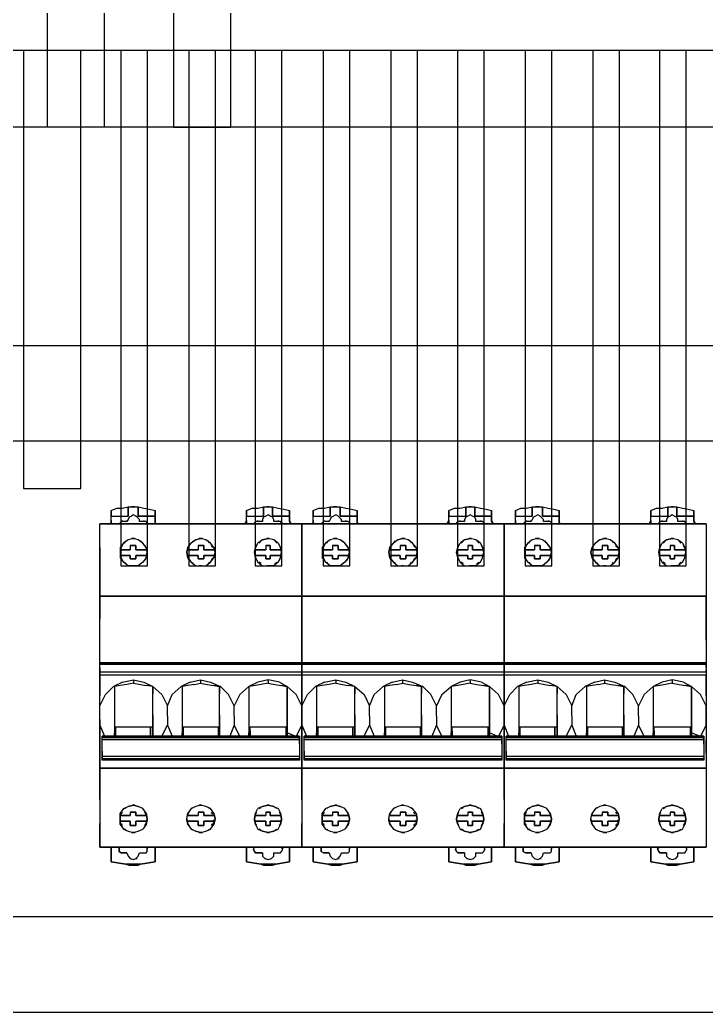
# Model space of a CAD drawing. Header units: millimetres. Extents: x 0 to 3881, y 0 to 2744.
# Drawn here: x 1902.2 to 2082.3, y 1607.7 to 1868.3 of the extents above; entities that cross this region are included whole.
import ezdxf

# ---------------------------------------------------------------- set-up
doc = ezdxf.new("R2010")
doc.units = ezdxf.units.MM

# ---------------------------------------------------------------- blocks, each defined once
blk = doc.blocks.new('mcb-2')
for p, q in [((-23383.88, 27750.32), (-23385.36, 27750.03)), ((-23385.36, 27750.03), (-23385.36, 27748.54)), ((-23385.36, 27748.54), (-23385.36, 27750.03)), ((-23382.39, 27750.62), (-23383.88, 27750.32)), ((-23380.91, 27750.91), (-23382.39, 27750.62)), ((-23380.02, 27750.91), (-23380.91, 27750.91)), ((-23380.91, 27748.54), (-23380.91, 27750.91)), ((-23380.91, 27750.91), (-23380.91, 27748.54)), ((-23379.73, 27750.91), (-23380.02, 27750.91)), ((-23380.02, 27750.91), (-23379.43, 27750.91)), ((-23379.73, 27750.91), (-23380.02, 27750.91)), ((-23380.02, 27750.91), (-23379.43, 27750.91)), ((-23379.43, 27750.91), (-23379.73, 27750.91)), ((-23379.43, 27750.91), (-23379.73, 27750.91)), ((-23378.54, 27750.91), (-23379.43, 27750.91)), ((-23377.06, 27750.62), (-23378.54, 27750.91)), ((-23378.54, 27748.54), (-23378.54, 27750.91)), ((-23378.54, 27750.91), (-23378.54, 27748.54)), ((-23375.58, 27750.62), (-23377.06, 27750.62)), ((-23374.1, 27750.03), (-23375.58, 27750.62)), ((-23374.1, 27748.54), (-23374.1, 27750.03)), ((-23374.1, 27750.03), (-23374.1, 27748.54)), ((-23348.59, 27750.32), (-23350.07, 27750.03)), ((-23350.07, 27750.03), (-23350.07, 27748.54)), ((-23350.07, 27748.54), (-23350.07, 27750.03)), ((-23347.11, 27750.62), (-23348.59, 27750.32)), ((-23345.63, 27750.91), (-23347.11, 27750.62)), ((-23344.74, 27750.91), (-23345.63, 27750.91)), ((-23345.63, 27748.54), (-23345.63, 27750.91)), ((-23345.63, 27750.91), (-23345.63, 27748.54)), ((-23344.44, 27750.91), (-23344.74, 27750.91)), ((-23344.74, 27750.91), (-23343.85, 27750.91)), ((-23344.44, 27750.91), (-23344.74, 27750.91)), ((-23344.74, 27750.91), (-23343.85, 27750.91)), ((-23343.85, 27750.91), (-23344.44, 27750.91)), ((-23343.85, 27750.91), (-23344.44, 27750.91)), ((-23342.96, 27750.91), (-23343.85, 27750.91)), ((-23341.48, 27750.62), (-23342.96, 27750.91)), ((-23342.96, 27748.54), (-23342.96, 27750.91)), ((-23342.96, 27750.91), (-23342.96, 27748.54)), ((-23340, 27750.62), (-23341.48, 27750.62)), ((-23338.52, 27750.03), (-23340, 27750.62)), ((-23338.52, 27748.54), (-23338.52, 27750.03)), ((-23338.52, 27750.03), (-23338.52, 27748.54)), ((-23385.65, 27746.47), (-23385.36, 27747.36)), ((-23385.36, 27747.36), (-23385.65, 27746.77)), ((-23385.36, 27747.06), (-23385.65, 27746.47)), ((-23385.36, 27747.06), (-23385.36, 27748.54)), ((-23385.36, 27748.54), (-23385.36, 27747.06)), ((-23385.36, 27748.54), (-23380.91, 27748.54)), ((-23380.91, 27748.54), (-23385.36, 27748.54)), ((-23383.28, 27746.77), (-23382.99, 27747.06)), ((-23382.99, 27747.06), (-23382.39, 27747.06)), ((-23382.39, 27747.36), (-23382.39, 27747.06)), ((-23382.39, 27747.06), (-23381.21, 27747.06)), ((-23381.21, 27747.65), (-23380.91, 27748.25)), ((-23381.21, 27747.06), (-23381.21, 27747.65)), ((-23381.21, 27747.06), (-23381.21, 27747.36)), ((-23380.91, 27748.25), (-23380.32, 27748.54)), ((-23380.32, 27748.54), (-23379.73, 27748.84)), ((-23379.73, 27748.84), (-23379.13, 27748.54)), ((-23379.13, 27748.54), (-23378.54, 27748.25)), ((-23374.1, 27748.54), (-23378.54, 27748.54)), ((-23374.1, 27748.54), (-23378.54, 27748.54)), ((-23378.54, 27748.25), (-23378.24, 27747.65)), ((-23378.24, 27747.65), (-23378.24, 27747.06)), ((-23378.24, 27747.06), (-23378.24, 27747.36)), ((-23378.24, 27747.06), (-23377.06, 27747.06)), ((-23377.06, 27747.06), (-23377.06, 27747.36)), ((-23377.06, 27747.06), (-23376.47, 27747.06)), ((-23376.47, 27747.06), (-23376.17, 27746.77)), ((-23374.1, 27747.06), (-23374.1, 27748.54)), ((-23374.1, 27747.06), (-23374.1, 27748.54)), ((-23373.8, 27746.77), (-23374.1, 27747.36)), ((-23374.1, 27747.36), (-23374.1, 27746.47)), ((-23374.1, 27746.47), (-23374.1, 27747.06)), ((-23350.07, 27747.06), (-23350.07, 27748.54)), ((-23350.07, 27748.54), (-23350.07, 27747.06)), ((-23350.07, 27748.54), (-23345.63, 27748.54)), ((-23345.63, 27748.54), (-23350.07, 27748.54)), ((-23350.07, 27746.47), (-23350.07, 27747.36)), ((-23350.07, 27747.36), (-23350.07, 27746.77)), ((-23350.07, 27746.47), (-23350.07, 27747.06)), ((-23348, 27746.77), (-23347.7, 27747.06)), ((-23347.7, 27747.06), (-23347.11, 27747.06)), ((-23347.11, 27747.36), (-23347.11, 27747.06)), ((-23347.11, 27747.06), (-23345.93, 27747.06)), ((-23345.93, 27747.65), (-23345.33, 27748.25)), ((-23345.93, 27747.06), (-23345.93, 27747.65)), ((-23345.93, 27747.06), (-23345.93, 27747.36)), ((-23345.33, 27748.25), (-23345.04, 27748.54)), ((-23345.04, 27748.54), (-23344.44, 27748.84)), ((-23344.44, 27748.84), (-23343.85, 27748.54)), ((-23343.85, 27748.54), (-23343.26, 27748.25)), ((-23343.26, 27748.25), (-23342.96, 27747.65)), ((-23338.52, 27748.54), (-23342.96, 27748.54)), ((-23338.52, 27748.54), (-23342.96, 27748.54)), ((-23342.96, 27747.65), (-23342.67, 27747.06)), ((-23342.67, 27747.06), (-23342.67, 27747.36)), ((-23342.67, 27747.06), (-23341.48, 27747.06)), ((-23341.48, 27747.06), (-23341.48, 27747.36)), ((-23341.48, 27747.06), (-23341.18, 27747.06)), ((-23341.18, 27747.06), (-23340.89, 27746.77)), ((-23338.52, 27747.06), (-23338.52, 27748.54)), ((-23338.52, 27747.06), (-23338.52, 27748.54)), ((-23338.52, 27746.77), (-23338.52, 27747.36)), ((-23338.52, 27747.36), (-23338.52, 27746.47)), ((-23338.52, 27746.47), (-23338.52, 27747.06)), ((-23388.62, 27746.47), (-23388.62, 27740.23)), ((-23388.62, 27746.47), (-23388.62, 27740.23)), ((-23388.62, 27746.47), (-23388.62, 27746.47)), ((-23388.62, 27746.47), (-23335.55, 27746.47)), ((-23335.55, 27746.47), (-23388.62, 27746.47)), ((-23385.65, 27746.77), (-23385.95, 27746.47)), ((-23385.65, 27746.47), (-23385.65, 27746.77)), ((-23385.65, 27746.77), (-23385.65, 27746.47)), ((-23383.58, 27746.47), (-23383.28, 27746.77)), ((-23376.17, 27746.77), (-23376.17, 27746.47)), ((-23374.1, 27746.47), (-23373.8, 27746.77)), ((-23373.8, 27746.47), (-23374.1, 27746.47)), ((-23373.5, 27746.47), (-23373.8, 27746.77)), ((-23373.8, 27746.77), (-23373.8, 27746.47)), ((-23350.37, 27746.47), (-23350.07, 27746.77)), ((-23350.07, 27746.77), (-23350.37, 27746.47)), ((-23350.37, 27746.47), (-23350.07, 27746.47)), ((-23350.07, 27746.77), (-23350.07, 27746.47)), ((-23348, 27746.47), (-23348, 27746.77)), ((-23340.89, 27746.77), (-23340.59, 27746.47)), ((-23338.22, 27746.47), (-23338.52, 27746.77)), ((-23338.52, 27746.77), (-23338.52, 27746.47)), ((-23338.52, 27746.47), (-23338.52, 27746.77)), ((-23335.55, 27740.23), (-23335.55, 27746.47)), ((-23335.55, 27740.23), (-23335.55, 27746.47)), ((-23382.39, 27741.41), (-23381.21, 27742.3)), ((-23382.1, 27741.41), (-23381.5, 27742.01)), ((-23381.21, 27742.3), (-23379.73, 27742.6)), ((-23381.21, 27742.3), (-23379.73, 27742.6)), ((-23380.02, 27742.6), (-23379.73, 27742.6)), ((-23379.73, 27742.6), (-23380.02, 27742.6)), ((-23378.24, 27742.3), (-23379.73, 27742.6)), ((-23379.73, 27742.6), (-23378.24, 27742.3)), ((-23379.73, 27742.6), (-23379.43, 27742.6)), ((-23379.43, 27742.6), (-23379.73, 27742.6)), ((-23378.24, 27742.3), (-23377.06, 27741.41)), ((-23377.36, 27741.41), (-23377.95, 27742.01)), ((-23364.61, 27741.41), (-23363.43, 27742.3)), ((-23364.32, 27741.41), (-23364.02, 27742.01)), ((-23363.43, 27742.3), (-23361.95, 27742.6)), ((-23363.43, 27742.3), (-23361.95, 27742.6)), ((-23362.54, 27742.6), (-23361.95, 27742.6)), ((-23361.95, 27742.6), (-23362.54, 27742.6)), ((-23361.95, 27742.6), (-23360.74, 27742.3)), ((-23360.74, 27742.3), (-23361.95, 27742.6)), ((-23361.95, 27742.6), (-23361.65, 27742.6)), ((-23361.65, 27742.6), (-23361.95, 27742.6)), ((-23360.74, 27742.3), (-23359.56, 27741.41)), ((-23359.56, 27741.41), (-23360.15, 27742.01)), ((-23346.81, 27741.41), (-23345.63, 27742.3)), ((-23346.81, 27741.41), (-23346.22, 27742.01)), ((-23345.63, 27742.3), (-23344.44, 27742.6)), ((-23345.63, 27742.3), (-23344.44, 27742.6)), ((-23344.74, 27742.6), (-23344.44, 27742.6)), ((-23344.44, 27742.6), (-23344.74, 27742.6)), ((-23344.44, 27742.6), (-23342.96, 27742.3)), ((-23344.44, 27742.6), (-23342.96, 27742.3)), ((-23344.44, 27742.6), (-23343.85, 27742.6)), ((-23343.85, 27742.6), (-23344.44, 27742.6)), ((-23342.96, 27742.3), (-23341.78, 27741.41)), ((-23342.07, 27741.41), (-23342.37, 27742.01)), ((-23388.62, 27740.23), (-23388.62, 27733.71)), ((-23388.62, 27740.23), (-23388.62, 27733.71)), ((-23388.62, 27740.23), (-23388.62, 27740.23)), ((-23383.28, 27739.04), (-23382.99, 27740.23)), ((-23382.99, 27740.23), (-23383.28, 27739.04)), ((-23383.28, 27739.04), (-23382.99, 27740.23)), ((-23383.28, 27739.64), (-23380.32, 27739.64)), ((-23380.32, 27739.64), (-23383.28, 27739.64)), ((-23382.39, 27741.41), (-23382.99, 27740.23)), ((-23382.99, 27740.23), (-23382.69, 27740.82)), ((-23380.32, 27739.64), (-23380.32, 27740.82)), ((-23380.32, 27740.82), (-23380.32, 27739.64)), ((-23380.32, 27739.64), (-23380.32, 27740.82)), ((-23380.32, 27740.82), (-23380.32, 27739.64)), ((-23379.13, 27740.82), (-23380.32, 27740.82)), ((-23380.32, 27740.82), (-23379.13, 27740.82)), ((-23379.13, 27740.82), (-23379.13, 27739.64)), ((-23379.13, 27740.82), (-23379.13, 27739.64)), ((-23376.47, 27739.64), (-23379.13, 27739.64)), ((-23379.13, 27739.64), (-23376.47, 27739.64)), ((-23376.47, 27740.23), (-23377.06, 27741.41)), ((-23376.47, 27740.23), (-23376.76, 27740.82)), ((-23376.47, 27740.23), (-23376.17, 27739.04)), ((-23376.17, 27739.04), (-23376.47, 27740.23)), ((-23365.5, 27740.23), (-23365.8, 27739.04)), ((-23365.8, 27739.04), (-23365.5, 27740.23)), ((-23365.5, 27740.23), (-23364.61, 27741.41)), ((-23365.5, 27739.64), (-23362.83, 27739.64)), ((-23362.83, 27739.64), (-23365.5, 27739.64)), ((-23365.21, 27740.23), (-23364.91, 27740.82)), ((-23362.83, 27739.64), (-23362.83, 27740.82)), ((-23362.83, 27740.82), (-23362.83, 27739.64)), ((-23362.83, 27739.64), (-23362.83, 27740.82)), ((-23362.83, 27740.82), (-23362.83, 27739.64)), ((-23361.34, 27740.82), (-23362.83, 27740.82)), ((-23362.83, 27740.82), (-23361.34, 27740.82)), ((-23361.34, 27740.82), (-23361.34, 27739.64)), ((-23361.34, 27740.82), (-23361.34, 27739.64)), ((-23358.67, 27739.64), (-23361.34, 27739.64)), ((-23361.34, 27739.64), (-23358.67, 27739.64)), ((-23358.67, 27740.23), (-23359.56, 27741.41)), ((-23358.67, 27740.23), (-23358.97, 27740.82)), ((-23358.67, 27740.23), (-23358.37, 27739.04)), ((-23358.37, 27739.04), (-23358.67, 27740.23)), ((-23347.7, 27740.23), (-23348, 27739.04)), ((-23348, 27739.04), (-23347.7, 27740.23)), ((-23347.7, 27740.23), (-23346.81, 27741.41)), ((-23347.7, 27740.23), (-23347.41, 27740.82)), ((-23347.7, 27739.64), (-23345.04, 27739.64)), ((-23345.04, 27739.64), (-23347.7, 27739.64)), ((-23345.04, 27739.64), (-23345.04, 27740.82)), ((-23345.04, 27740.82), (-23345.04, 27739.64)), ((-23345.04, 27739.64), (-23345.04, 27740.82)), ((-23345.04, 27740.82), (-23345.04, 27739.64)), ((-23343.56, 27740.82), (-23345.04, 27740.82)), ((-23345.04, 27740.82), (-23343.56, 27740.82)), ((-23343.56, 27740.82), (-23343.56, 27739.64)), ((-23343.56, 27740.82), (-23343.56, 27739.64)), ((-23340.89, 27739.64), (-23343.56, 27739.64)), ((-23343.56, 27739.64), (-23340.89, 27739.64)), ((-23341.78, 27741.41), (-23340.89, 27740.23)), ((-23341.18, 27740.23), (-23341.48, 27740.82)), ((-23340.89, 27740.23), (-23340.89, 27739.04)), ((-23340.89, 27740.23), (-23340.89, 27739.04)), ((-23335.55, 27733.71), (-23335.55, 27740.23)), ((-23335.55, 27740.23), (-23335.55, 27733.71)), ((-23382.99, 27737.56), (-23383.28, 27739.04)), ((-23382.99, 27737.56), (-23383.28, 27739.04)), ((-23383.28, 27738.15), (-23380.32, 27738.15)), ((-23380.32, 27738.15), (-23383.28, 27738.15)), ((-23382.39, 27736.38), (-23382.99, 27737.56)), ((-23382.69, 27736.97), (-23382.99, 27737.56)), ((-23380.32, 27737.27), (-23380.32, 27738.15)), ((-23380.32, 27738.15), (-23380.32, 27737.27)), ((-23380.32, 27737.27), (-23380.32, 27738.15)), ((-23380.32, 27738.15), (-23380.32, 27737.27)), ((-23379.13, 27737.27), (-23380.32, 27737.27)), ((-23380.32, 27737.27), (-23379.13, 27737.27)), ((-23376.47, 27738.15), (-23379.13, 27738.15)), ((-23379.13, 27738.15), (-23379.13, 27737.27)), ((-23379.13, 27737.27), (-23379.13, 27738.15)), ((-23379.13, 27738.15), (-23376.47, 27738.15)), ((-23376.47, 27737.56), (-23377.06, 27736.38)), ((-23376.76, 27736.97), (-23376.47, 27737.56)), ((-23376.17, 27739.04), (-23376.47, 27737.56)), ((-23376.47, 27737.56), (-23376.17, 27739.04)), ((-23365.8, 27739.04), (-23365.5, 27737.56)), ((-23365.5, 27737.56), (-23365.8, 27739.04)), ((-23365.5, 27738.15), (-23362.83, 27738.15)), ((-23362.83, 27738.15), (-23365.5, 27738.15)), ((-23364.61, 27736.38), (-23365.5, 27737.56)), ((-23364.91, 27736.97), (-23365.21, 27737.56)), ((-23362.83, 27737.27), (-23362.83, 27738.15)), ((-23362.83, 27738.15), (-23362.83, 27737.27)), ((-23362.83, 27737.27), (-23362.83, 27738.15)), ((-23362.83, 27738.15), (-23362.83, 27737.27)), ((-23361.34, 27737.27), (-23362.83, 27737.27)), ((-23362.83, 27737.27), (-23361.34, 27737.27)), ((-23358.67, 27738.15), (-23361.34, 27738.15)), ((-23361.34, 27738.15), (-23361.34, 27737.27)), ((-23361.34, 27737.27), (-23361.34, 27738.15)), ((-23361.34, 27738.15), (-23358.67, 27738.15)), ((-23358.67, 27737.56), (-23359.56, 27736.38)), ((-23358.97, 27736.97), (-23358.67, 27737.56)), ((-23358.37, 27739.04), (-23358.67, 27737.56)), ((-23358.67, 27737.56), (-23358.37, 27739.04)), ((-23348, 27739.04), (-23347.7, 27737.56)), ((-23347.7, 27737.56), (-23348, 27739.04)), ((-23347.7, 27738.15), (-23345.04, 27738.15)), ((-23345.04, 27738.15), (-23347.7, 27738.15)), ((-23347.7, 27737.56), (-23346.81, 27736.38)), ((-23347.41, 27736.97), (-23347.7, 27737.56)), ((-23345.04, 27737.27), (-23345.04, 27738.15)), ((-23345.04, 27738.15), (-23345.04, 27737.27)), ((-23345.04, 27737.27), (-23345.04, 27738.15)), ((-23345.04, 27738.15), (-23345.04, 27737.27)), ((-23343.56, 27737.27), (-23345.04, 27737.27)), ((-23345.04, 27737.27), (-23343.56, 27737.27)), ((-23340.89, 27738.15), (-23343.56, 27738.15)), ((-23343.56, 27738.15), (-23343.56, 27737.27)), ((-23343.56, 27737.27), (-23343.56, 27738.15)), ((-23343.56, 27738.15), (-23340.89, 27738.15)), ((-23340.89, 27737.56), (-23341.78, 27736.38)), ((-23341.48, 27736.97), (-23341.18, 27737.56)), ((-23340.89, 27739.04), (-23340.89, 27737.56)), ((-23340.89, 27739.04), (-23340.89, 27737.56)), ((-23382.39, 27736.38), (-23381.21, 27735.49)), ((-23381.5, 27736.08), (-23382.1, 27736.38)), ((-23381.21, 27735.49), (-23379.73, 27735.49)), ((-23379.73, 27735.49), (-23381.21, 27735.49)), ((-23379.73, 27735.49), (-23380.02, 27735.49)), ((-23380.02, 27735.49), (-23379.73, 27735.49)), ((-23378.24, 27735.49), (-23379.73, 27735.49)), ((-23378.24, 27735.49), (-23379.73, 27735.49)), ((-23379.43, 27735.49), (-23379.73, 27735.49)), ((-23379.73, 27735.49), (-23379.43, 27735.49)), ((-23377.06, 27736.38), (-23378.24, 27735.49)), ((-23377.95, 27736.08), (-23377.36, 27736.38)), ((-23363.43, 27735.49), (-23364.61, 27736.38)), ((-23364.02, 27736.08), (-23364.32, 27736.38)), ((-23361.95, 27735.49), (-23363.43, 27735.49)), ((-23361.95, 27735.49), (-23363.43, 27735.49)), ((-23361.95, 27735.49), (-23362.24, 27735.49)), ((-23362.24, 27735.49), (-23361.95, 27735.49)), ((-23360.74, 27735.49), (-23361.95, 27735.49)), ((-23360.74, 27735.49), (-23361.95, 27735.49)), ((-23361.65, 27735.49), (-23361.95, 27735.49)), ((-23361.95, 27735.49), (-23361.65, 27735.49)), ((-23359.56, 27736.38), (-23360.74, 27735.49)), ((-23360.15, 27736.08), (-23359.56, 27736.38)), ((-23346.81, 27736.38), (-23345.63, 27735.49)), ((-23346.22, 27736.08), (-23346.81, 27736.38)), ((-23345.63, 27735.49), (-23344.44, 27735.49)), ((-23344.44, 27735.49), (-23345.63, 27735.49)), ((-23344.44, 27735.49), (-23344.74, 27735.49)), ((-23344.74, 27735.49), (-23344.44, 27735.49)), ((-23344.44, 27735.49), (-23342.96, 27735.49)), ((-23342.96, 27735.49), (-23344.44, 27735.49)), ((-23344.15, 27735.49), (-23344.44, 27735.49)), ((-23344.44, 27735.49), (-23344.15, 27735.49)), ((-23342.96, 27735.49), (-23341.78, 27736.38)), ((-23342.37, 27736.08), (-23342.07, 27736.38)), ((-23388.62, 27733.71), (-23388.62, 27727.47)), ((-23388.62, 27733.71), (-23388.62, 27733.71)), ((-23388.62, 27733.71), (-23388.62, 27727.47)), ((-23335.55, 27727.47), (-23335.55, 27733.71)), ((-23335.55, 27733.71), (-23335.55, 27727.47)), ((-23388.62, 27727.47), (-23388.62, 27721.54)), ((-23388.62, 27721.54), (-23388.62, 27727.47)), ((-23388.62, 27727.47), (-23335.55, 27727.47)), ((-23335.55, 27727.47), (-23388.62, 27727.47)), ((-23335.55, 27721.54), (-23335.55, 27727.47)), ((-23335.55, 27727.47), (-23335.55, 27721.54)), ((-23388.62, 27721.54), (-23388.62, 27715.91)), ((-23388.62, 27715.91), (-23388.62, 27721.54)), ((-23335.55, 27715.91), (-23335.55, 27721.54)), ((-23335.55, 27715.91), (-23335.55, 27721.54)), ((-23388.62, 27715.91), (-23388.62, 27709.97)), ((-23388.62, 27715.91), (-23388.62, 27709.97)), ((-23335.55, 27709.97), (-23335.55, 27715.91)), ((-23335.55, 27709.97), (-23335.55, 27715.91)), ((-23388.62, 27709.97), (-23388.62, 27709.67)), ((-23388.62, 27709.97), (-23335.55, 27709.97)), ((-23335.55, 27709.97), (-23388.62, 27709.97)), ((-23388.62, 27709.97), (-23335.55, 27709.97)), ((-23388.62, 27709.97), (-23335.55, 27709.97)), ((-23335.55, 27709.97), (-23388.62, 27709.97)), ((-23388.62, 27709.97), (-23335.55, 27709.97)), ((-23388.62, 27709.67), (-23388.62, 27709.97)), ((-23388.62, 27709.67), (-23388.62, 27708.78)), ((-23335.55, 27709.67), (-23388.62, 27709.67)), ((-23388.62, 27708.78), (-23388.62, 27709.67)), ((-23388.62, 27709.67), (-23335.55, 27709.67)), ((-23388.62, 27709.67), (-23335.55, 27709.67)), ((-23335.55, 27709.67), (-23388.62, 27709.67)), ((-23388.62, 27709.67), (-23335.55, 27709.67)), ((-23388.62, 27709.67), (-23335.55, 27709.67)), ((-23335.55, 27709.67), (-23388.62, 27709.67)), ((-23388.62, 27709.67), (-23388.62, 27709.67)), ((-23388.62, 27708.78), (-23388.62, 27708.19)), ((-23388.62, 27708.78), (-23388.62, 27708.19)), ((-23388.62, 27708.78), (-23388.62, 27708.78)), ((-23388.62, 27707.6), (-23388.62, 27708.19)), ((-23388.62, 27708.19), (-23388.62, 27707.6)), ((-23335.55, 27709.67), (-23335.55, 27709.97)), ((-23335.55, 27709.97), (-23335.55, 27709.97)), ((-23335.55, 27709.97), (-23335.55, 27709.67)), ((-23335.55, 27708.78), (-23335.55, 27709.67)), ((-23335.55, 27708.78), (-23335.55, 27709.67)), ((-23335.55, 27708.19), (-23335.55, 27708.78)), ((-23335.55, 27708.78), (-23335.55, 27708.19)), ((-23335.55, 27708.19), (-23335.55, 27707.6)), ((-23335.55, 27707.6), (-23335.55, 27708.19)), ((-23335.55, 27707.6), (-23388.62, 27707.6)), ((-23388.62, 27707.6), (-23388.62, 27706.71)), ((-23388.62, 27707.6), (-23388.62, 27706.71)), ((-23388.62, 27706.71), (-23388.62, 27704.04)), ((-23388.62, 27704.04), (-23388.62, 27706.71)), ((-23388.62, 27706.71), (-23335.55, 27706.71)), ((-23382.69, 27704.93), (-23379.73, 27705.52)), ((-23379.73, 27705.52), (-23377.06, 27704.93)), ((-23379.73, 27705.52), (-23379.73, 27705.52)), ((-23379.73, 27705.23), (-23379.73, 27705.52)), ((-23361.95, 27705.52), (-23364.61, 27704.93)), ((-23359.26, 27704.93), (-23361.95, 27705.52)), ((-23361.95, 27705.52), (-23361.95, 27705.52)), ((-23361.95, 27705.52), (-23361.95, 27705.23)), ((-23344.44, 27705.52), (-23347.11, 27704.93)), ((-23344.44, 27705.23), (-23344.44, 27705.52)), ((-23341.48, 27704.93), (-23344.44, 27705.52)), ((-23335.55, 27707.6), (-23335.55, 27706.71)), ((-23335.55, 27706.71), (-23335.55, 27707.6)), ((-23335.55, 27704.04), (-23335.55, 27706.71)), ((-23335.55, 27706.71), (-23335.55, 27704.04)), ((-23388.62, 27701.37), (-23388.62, 27704.04)), ((-23388.62, 27704.04), (-23388.62, 27701.37)), ((-23388.62, 27704.04), (-23388.62, 27704.04)), ((-23387.14, 27701.67), (-23384.76, 27703.74)), ((-23384.76, 27703.74), (-23387.14, 27701.67)), ((-23382.69, 27704.93), (-23384.76, 27703.74)), ((-23383.28, 27704.04), (-23384.76, 27703.74)), ((-23384.76, 27703.74), (-23383.28, 27704.04)), ((-23384.76, 27700.19), (-23384.76, 27703.74)), ((-23384.76, 27703.74), (-23384.76, 27700.19)), ((-23381.5, 27704.34), (-23383.28, 27704.04)), ((-23383.28, 27704.04), (-23383.28, 27704.04)), ((-23379.73, 27704.63), (-23381.5, 27704.34)), ((-23381.5, 27704.34), (-23381.5, 27704.34)), ((-23379.73, 27705.23), (-23379.73, 27704.63)), ((-23379.73, 27704.63), (-23377.95, 27704.34)), ((-23377.95, 27704.34), (-23376.47, 27704.04)), ((-23377.06, 27704.93), (-23374.69, 27703.74)), ((-23376.47, 27704.04), (-23374.69, 27703.74)), ((-23376.47, 27704.04), (-23374.69, 27703.74)), ((-23372.32, 27701.67), (-23374.69, 27703.74)), ((-23374.69, 27703.74), (-23374.69, 27700.19)), ((-23374.69, 27703.74), (-23374.69, 27700.19)), ((-23369.35, 27701.67), (-23367.28, 27703.74)), ((-23364.61, 27704.93), (-23367.28, 27703.74)), ((-23367.28, 27703.74), (-23365.5, 27704.04)), ((-23366.98, 27703.74), (-23367.28, 27703.74)), ((-23365.5, 27704.04), (-23366.98, 27703.74)), ((-23366.98, 27700.19), (-23366.98, 27703.74)), ((-23366.98, 27703.74), (-23366.98, 27701.97)), ((-23366.98, 27700.19), (-23366.98, 27703.74)), ((-23363.72, 27704.34), (-23365.5, 27704.04)), ((-23361.95, 27704.63), (-23363.72, 27704.34)), ((-23363.72, 27704.34), (-23363.72, 27704.34)), ((-23361.95, 27705.23), (-23361.95, 27704.63)), ((-23360.45, 27704.34), (-23361.95, 27704.63)), ((-23360.45, 27704.34), (-23358.67, 27704.04)), ((-23359.26, 27704.93), (-23356.89, 27703.74)), ((-23358.67, 27704.04), (-23357.19, 27703.74)), ((-23357.19, 27703.74), (-23357.19, 27700.19)), ((-23357.19, 27703.74), (-23356.89, 27703.74)), ((-23357.19, 27703.74), (-23357.19, 27700.19)), ((-23356.89, 27703.74), (-23354.52, 27701.67)), ((-23349.48, 27703.74), (-23351.85, 27701.67)), ((-23349.48, 27703.74), (-23351.85, 27701.67)), ((-23347.11, 27704.93), (-23349.48, 27703.74)), ((-23349.48, 27703.74), (-23347.7, 27704.04)), ((-23349.48, 27700.19), (-23349.48, 27703.74)), ((-23349.48, 27700.19), (-23349.48, 27703.74)), ((-23349.48, 27703.74), (-23349.48, 27701.97)), ((-23346.22, 27704.34), (-23347.7, 27704.04)), ((-23344.44, 27704.63), (-23346.22, 27704.34)), ((-23346.22, 27704.34), (-23346.22, 27704.34)), ((-23344.44, 27705.23), (-23344.44, 27704.63)), ((-23344.44, 27704.63), (-23342.67, 27704.34)), ((-23342.67, 27704.34), (-23340.89, 27704.04)), ((-23341.48, 27704.93), (-23339.11, 27703.74)), ((-23340.89, 27704.04), (-23339.41, 27703.74)), ((-23339.41, 27703.74), (-23339.41, 27700.19)), ((-23339.41, 27703.74), (-23339.11, 27703.74)), ((-23339.41, 27703.74), (-23339.41, 27700.19)), ((-23337.04, 27701.67), (-23339.11, 27703.74)), ((-23335.55, 27704.04), (-23335.55, 27701.37)), ((-23335.55, 27701.37), (-23335.55, 27704.04)), ((-23388.62, 27698.69), (-23387.14, 27701.67)), ((-23388.62, 27701.37), (-23388.62, 27698.69)), ((-23388.62, 27701.37), (-23388.62, 27698.69)), ((-23384.76, 27699.58), (-23384.76, 27701.97)), ((-23384.76, 27700.19), (-23384.76, 27695.72)), ((-23384.76, 27695.72), (-23384.76, 27700.19)), ((-23374.69, 27700.19), (-23374.69, 27695.72)), ((-23374.69, 27700.19), (-23374.69, 27695.72)), ((-23372.32, 27701.67), (-23370.84, 27698.69)), ((-23370.84, 27698.69), (-23369.35, 27701.67)), ((-23366.98, 27699.58), (-23366.98, 27701.97)), ((-23366.98, 27695.72), (-23366.98, 27700.19)), ((-23366.98, 27695.72), (-23366.98, 27700.19)), ((-23357.19, 27700.19), (-23357.19, 27695.72)), ((-23357.19, 27700.19), (-23357.19, 27695.72)), ((-23353.33, 27698.69), (-23354.52, 27701.67)), ((-23351.85, 27701.67), (-23353.33, 27698.69)), ((-23349.48, 27699.58), (-23349.48, 27701.97)), ((-23349.48, 27695.72), (-23349.48, 27700.19)), ((-23349.48, 27695.72), (-23349.48, 27700.19)), ((-23339.41, 27700.19), (-23339.41, 27695.72)), ((-23339.41, 27700.19), (-23339.41, 27695.72)), ((-23335.55, 27698.69), (-23337.04, 27701.67)), ((-23335.55, 27698.69), (-23335.55, 27701.37)), ((-23335.55, 27698.69), (-23335.55, 27701.37)), ((-23388.62, 27698.69), (-23388.62, 27696.91)), ((-23388.62, 27696.91), (-23388.62, 27698.69)), ((-23384.76, 27696.32), (-23384.76, 27699.58)), ((-23370.84, 27696.02), (-23370.84, 27698.69)), ((-23366.98, 27696.32), (-23366.98, 27699.58)), ((-23353.33, 27696.02), (-23353.33, 27698.69)), ((-23349.48, 27696.32), (-23349.48, 27699.58)), ((-23335.55, 27698.69), (-23335.55, 27698.69)), ((-23335.55, 27696.91), (-23335.55, 27698.69)), ((-23335.55, 27696.91), (-23335.55, 27698.69)), ((-23388.62, 27695.13), (-23388.62, 27696.91)), ((-23388.62, 27696.91), (-23388.62, 27695.13)), ((-23388.62, 27693.65), (-23388.62, 27695.13)), ((-23388.62, 27695.13), (-23388.62, 27693.65)), ((-23384.76, 27696.32), (-23384.76, 27693.06)), ((-23384.76, 27695.72), (-23384.76, 27691.58)), ((-23384.76, 27691.58), (-23384.76, 27695.72)), ((-23374.69, 27695.72), (-23374.69, 27691.58)), ((-23374.69, 27695.72), (-23374.69, 27691.58)), ((-23370.84, 27696.02), (-23370.84, 27693.65)), ((-23366.98, 27696.32), (-23366.98, 27693.06)), ((-23366.98, 27695.72), (-23366.98, 27691.58)), ((-23366.98, 27691.58), (-23366.98, 27695.72)), ((-23357.19, 27695.72), (-23357.19, 27691.58)), ((-23357.19, 27695.72), (-23357.19, 27691.58)), ((-23353.33, 27696.02), (-23353.33, 27693.65)), ((-23349.48, 27696.32), (-23349.48, 27693.06)), ((-23349.48, 27695.72), (-23349.48, 27691.58)), ((-23349.48, 27691.58), (-23349.48, 27695.72)), ((-23339.41, 27695.72), (-23339.41, 27691.58)), ((-23339.41, 27695.72), (-23339.41, 27691.58)), ((-23335.55, 27695.13), (-23335.55, 27696.91)), ((-23335.55, 27695.13), (-23335.55, 27696.91)), ((-23335.55, 27695.13), (-23335.55, 27693.65)), ((-23335.55, 27693.65), (-23335.55, 27695.13)), ((-23388.62, 27693.65), (-23387.14, 27690.69)), ((-23388.62, 27693.65), (-23388.62, 27689.8)), ((-23388.62, 27693.65), (-23388.62, 27689.8)), ((-23384.76, 27692.17), (-23384.76, 27693.06)), ((-23384.76, 27693.06), (-23384.47, 27693.06)), ((-23384.47, 27690.69), (-23384.47, 27693.06)), ((-23384.47, 27693.06), (-23384.47, 27690.69)), ((-23384.47, 27693.06), (-23374.99, 27693.06)), ((-23374.69, 27693.06), (-23374.99, 27693.06)), ((-23374.99, 27692.17), (-23374.99, 27693.06)), ((-23374.99, 27690.69), (-23374.99, 27693.06)), ((-23372.32, 27690.69), (-23370.84, 27693.65)), ((-23370.84, 27693.65), (-23369.65, 27690.69)), ((-23366.98, 27693.06), (-23366.69, 27693.06)), ((-23366.98, 27692.17), (-23366.98, 27693.06)), ((-23366.69, 27693.06), (-23357.48, 27693.06)), ((-23366.69, 27690.69), (-23366.69, 27693.06)), ((-23366.69, 27693.06), (-23366.69, 27690.69)), ((-23357.48, 27693.06), (-23357.19, 27693.06)), ((-23357.48, 27692.17), (-23357.48, 27693.06)), ((-23357.48, 27693.06), (-23357.48, 27690.69)), ((-23357.48, 27690.69), (-23357.48, 27693.06)), ((-23353.33, 27693.65), (-23354.52, 27690.69)), ((-23351.85, 27690.69), (-23353.33, 27693.65)), ((-23349.48, 27693.06), (-23348.89, 27693.06)), ((-23349.48, 27692.17), (-23349.48, 27693.06)), ((-23348.89, 27693.06), (-23339.7, 27693.06)), ((-23348.89, 27690.69), (-23348.89, 27693.06)), ((-23348.89, 27693.06), (-23348.89, 27690.69)), ((-23339.7, 27693.06), (-23339.41, 27693.06)), ((-23339.7, 27692.17), (-23339.7, 27693.06)), ((-23339.7, 27693.06), (-23339.7, 27690.69)), ((-23339.7, 27690.69), (-23339.7, 27693.06)), ((-23335.55, 27693.65), (-23336.74, 27690.69)), ((-23335.55, 27693.65), (-23335.55, 27689.8)), ((-23335.55, 27689.8), (-23335.55, 27693.65)), ((-23388.62, 27689.8), (-23388.62, 27686.24)), ((-23388.62, 27686.24), (-23388.62, 27689.8)), ((-23336.15, 27690.69), (-23388.02, 27690.69)), ((-23388.02, 27690.69), (-23336.15, 27690.69)), ((-23336.15, 27690.69), (-23388.02, 27690.69)), ((-23388.02, 27690.69), (-23350.37, 27690.39)), ((-23388.02, 27690.39), (-23388.02, 27690.69)), ((-23388.02, 27690.69), (-23388.02, 27690.39)), ((-23388.02, 27689.8), (-23388.02, 27690.39)), ((-23388.02, 27690.39), (-23388.02, 27689.8)), ((-23336.15, 27690.39), (-23388.02, 27690.39)), ((-23388.02, 27688.61), (-23388.02, 27689.8)), ((-23388.02, 27689.8), (-23388.02, 27688.61)), ((-23388.02, 27689.8), (-23336.15, 27689.8)), ((-23386.84, 27690.69), (-23384.76, 27691.58)), ((-23384.76, 27691.28), (-23384.76, 27692.17)), ((-23384.76, 27691.58), (-23384.76, 27690.69)), ((-23384.76, 27690.69), (-23384.76, 27691.58)), ((-23384.76, 27690.69), (-23384.76, 27691.28)), ((-23384.47, 27691.28), (-23384.47, 27691.28)), ((-23374.99, 27692.17), (-23374.99, 27691.28)), ((-23374.99, 27691.28), (-23374.99, 27690.69)), ((-23374.69, 27691.58), (-23374.69, 27691.58)), ((-23374.69, 27690.69), (-23374.69, 27691.58)), ((-23374.69, 27691.58), (-23374.69, 27690.69)), ((-23366.98, 27691.28), (-23366.98, 27692.17)), ((-23366.98, 27691.58), (-23366.98, 27690.69)), ((-23366.98, 27690.69), (-23366.98, 27691.58)), ((-23366.98, 27690.69), (-23366.98, 27691.28)), ((-23366.69, 27691.28), (-23366.69, 27691.28)), ((-23357.48, 27692.17), (-23357.48, 27691.28)), ((-23357.48, 27691.28), (-23357.48, 27690.69)), ((-23357.19, 27690.69), (-23357.19, 27691.58)), ((-23357.19, 27691.58), (-23357.19, 27690.69)), ((-23357.19, 27691.58), (-23357.19, 27691.58)), ((-23349.48, 27691.28), (-23349.48, 27692.17)), ((-23349.48, 27691.58), (-23349.48, 27690.69)), ((-23349.48, 27690.69), (-23349.48, 27691.58)), ((-23349.48, 27691.28), (-23349.48, 27690.69)), ((-23348.89, 27691.28), (-23348.89, 27691.28)), ((-23339.7, 27692.17), (-23339.7, 27691.28)), ((-23339.7, 27691.28), (-23339.7, 27690.69)), ((-23339.41, 27690.69), (-23339.41, 27691.58)), ((-23339.41, 27691.58), (-23339.41, 27690.69)), ((-23339.41, 27691.58), (-23339.41, 27691.58)), ((-23336.15, 27690.39), (-23336.15, 27690.69)), ((-23336.15, 27690.39), (-23336.15, 27690.69)), ((-23336.15, 27689.8), (-23336.15, 27690.39)), ((-23336.15, 27689.8), (-23336.15, 27690.39)), ((-23336.15, 27688.61), (-23336.15, 27689.8)), ((-23336.15, 27688.61), (-23336.15, 27689.8)), ((-23335.55, 27686.24), (-23335.55, 27689.8)), ((-23335.55, 27689.8), (-23335.55, 27686.24)), ((-23388.02, 27688.61), (-23388.02, 27686.83)), ((-23388.02, 27688.61), (-23388.02, 27686.83)), ((-23336.15, 27686.83), (-23336.15, 27688.61)), ((-23336.15, 27686.83), (-23336.15, 27688.61)), ((-23388.62, 27686.24), (-23388.62, 27682.37)), ((-23388.62, 27686.24), (-23388.62, 27682.37)), ((-23388.02, 27686.83), (-23388.02, 27685.35)), ((-23388.02, 27686.83), (-23388.02, 27685.35)), ((-23388.02, 27686.83), (-23388.02, 27686.83)), ((-23388.02, 27685.35), (-23336.15, 27685.35)), ((-23388.02, 27685.35), (-23388.02, 27685.06)), ((-23388.02, 27685.35), (-23388.02, 27685.06)), ((-23388.02, 27685.06), (-23388.02, 27684.76)), ((-23388.02, 27684.76), (-23388.02, 27685.06)), ((-23388.02, 27684.76), (-23388.02, 27684.45)), ((-23388.02, 27684.76), (-23336.15, 27684.76)), ((-23388.02, 27684.45), (-23388.02, 27684.76)), ((-23388.02, 27684.76), (-23336.15, 27684.76)), ((-23336.15, 27685.35), (-23336.15, 27686.83)), ((-23336.15, 27686.83), (-23336.15, 27685.35)), ((-23336.15, 27685.35), (-23336.15, 27685.06)), ((-23336.15, 27685.06), (-23336.15, 27685.35)), ((-23336.15, 27685.06), (-23336.15, 27684.76)), ((-23336.15, 27684.76), (-23336.15, 27685.06)), ((-23336.15, 27684.45), (-23336.15, 27684.76)), ((-23336.15, 27684.76), (-23336.15, 27684.45)), ((-23335.55, 27682.37), (-23335.55, 27686.24)), ((-23335.55, 27686.24), (-23335.55, 27682.37)), ((-23388.62, 27682.37), (-23388.62, 27680.3)), ((-23335.55, 27682.37), (-23388.62, 27682.37)), ((-23388.62, 27682.37), (-23388.62, 27680.3)), ((-23388.62, 27682.37), (-23335.55, 27682.37)), ((-23388.02, 27684.45), (-23336.15, 27684.45)), ((-23335.55, 27680.3), (-23335.55, 27682.37)), ((-23335.55, 27682.37), (-23335.55, 27680.3)), ((-23388.62, 27680.3), (-23388.62, 27674.07)), ((-23388.62, 27680.3), (-23388.62, 27674.07)), ((-23335.55, 27674.07), (-23335.55, 27680.3)), ((-23335.55, 27680.3), (-23335.55, 27674.07)), ((-23388.62, 27674.07), (-23388.62, 27667.83)), ((-23388.62, 27674.07), (-23388.62, 27667.83)), ((-23388.62, 27674.07), (-23388.62, 27674.07)), ((-23382.39, 27671.7), (-23382.99, 27670.52)), ((-23381.21, 27672.3), (-23382.39, 27671.7)), ((-23382.1, 27671.7), (-23381.5, 27672)), ((-23381.21, 27672.3), (-23379.73, 27672.59)), ((-23379.73, 27672.59), (-23381.21, 27672.3)), ((-23380.02, 27672.59), (-23379.73, 27672.59)), ((-23379.73, 27672.59), (-23380.02, 27672.59)), ((-23378.24, 27672.3), (-23379.73, 27672.59)), ((-23379.73, 27672.59), (-23378.24, 27672.3)), ((-23379.73, 27672.59), (-23379.43, 27672.59)), ((-23379.43, 27672.59), (-23379.73, 27672.59)), ((-23378.24, 27672.3), (-23377.06, 27671.7)), ((-23377.36, 27671.7), (-23377.95, 27672)), ((-23376.47, 27670.52), (-23377.06, 27671.7)), ((-23365.5, 27670.52), (-23364.61, 27671.7)), ((-23364.61, 27671.7), (-23363.43, 27672.3)), ((-23364.32, 27671.7), (-23364.02, 27672)), ((-23363.43, 27672.3), (-23361.95, 27672.59)), ((-23363.43, 27672.3), (-23361.95, 27672.59)), ((-23362.24, 27672.59), (-23361.95, 27672.59)), ((-23361.95, 27672.59), (-23362.24, 27672.59)), ((-23361.95, 27672.59), (-23360.74, 27672.3)), ((-23361.95, 27672.59), (-23360.74, 27672.3)), ((-23361.95, 27672.59), (-23361.95, 27672.59)), ((-23361.95, 27672.59), (-23361.65, 27672.59)), ((-23361.65, 27672.59), (-23361.95, 27672.59)), ((-23360.74, 27672.3), (-23359.56, 27671.7)), ((-23360.74, 27672.3), (-23360.74, 27672.3)), ((-23359.56, 27671.7), (-23360.15, 27672)), ((-23359.56, 27671.7), (-23358.67, 27670.52)), ((-23359.56, 27671.7), (-23359.56, 27671.7)), ((-23347.7, 27670.52), (-23346.81, 27671.7)), ((-23346.81, 27671.7), (-23345.63, 27672.3)), ((-23346.81, 27671.7), (-23346.22, 27672)), ((-23344.44, 27672.59), (-23345.63, 27672.3)), ((-23345.63, 27672.3), (-23344.44, 27672.59)), ((-23344.74, 27672.59), (-23344.44, 27672.59)), ((-23344.44, 27672.59), (-23344.74, 27672.59)), ((-23342.96, 27672.3), (-23344.44, 27672.59)), ((-23344.44, 27672.59), (-23342.96, 27672.3)), ((-23344.44, 27672.59), (-23344.15, 27672.59)), ((-23344.15, 27672.59), (-23344.44, 27672.59)), ((-23341.78, 27671.7), (-23342.96, 27672.3)), ((-23342.07, 27671.7), (-23342.37, 27672)), ((-23341.78, 27671.7), (-23340.89, 27670.52)), ((-23335.55, 27674.07), (-23335.55, 27667.83)), ((-23335.55, 27674.07), (-23335.55, 27667.83)), ((-23382.99, 27670.52), (-23383.28, 27669.02)), ((-23383.28, 27669.02), (-23382.99, 27670.52)), ((-23383.28, 27669.93), (-23380.32, 27669.93)), ((-23380.32, 27669.93), (-23383.28, 27669.93)), ((-23382.99, 27667.54), (-23383.28, 27669.02)), ((-23383.28, 27669.02), (-23382.99, 27667.54)), ((-23382.99, 27670.22), (-23382.69, 27670.81)), ((-23380.32, 27669.93), (-23380.32, 27670.81)), ((-23380.32, 27670.81), (-23380.32, 27669.93)), ((-23380.32, 27669.93), (-23380.32, 27670.81)), ((-23380.32, 27670.81), (-23380.32, 27669.93)), ((-23379.13, 27670.81), (-23380.32, 27670.81)), ((-23380.32, 27670.81), (-23379.13, 27670.81)), ((-23379.13, 27670.81), (-23379.13, 27669.93)), ((-23379.13, 27670.81), (-23379.13, 27669.93)), ((-23376.47, 27669.93), (-23379.13, 27669.93)), ((-23379.13, 27669.93), (-23376.47, 27669.93)), ((-23376.47, 27670.22), (-23376.76, 27670.81)), ((-23376.17, 27669.02), (-23376.47, 27670.52)), ((-23376.47, 27670.52), (-23376.17, 27669.02)), ((-23376.17, 27669.02), (-23376.47, 27667.54)), ((-23376.47, 27667.54), (-23376.17, 27669.02)), ((-23365.5, 27670.52), (-23365.8, 27669.02)), ((-23365.8, 27669.02), (-23365.5, 27670.52)), ((-23365.8, 27669.02), (-23365.5, 27667.54)), ((-23365.5, 27667.54), (-23365.8, 27669.02)), ((-23365.5, 27669.93), (-23362.83, 27669.93)), ((-23362.83, 27669.93), (-23365.5, 27669.93)), ((-23365.21, 27670.22), (-23364.91, 27670.81)), ((-23362.83, 27669.93), (-23362.83, 27670.81)), ((-23362.83, 27670.81), (-23362.83, 27669.93)), ((-23362.83, 27669.93), (-23362.83, 27670.81)), ((-23362.83, 27670.81), (-23362.83, 27669.93)), ((-23361.34, 27670.81), (-23362.83, 27670.81)), ((-23362.83, 27670.81), (-23361.34, 27670.81)), ((-23361.34, 27670.81), (-23361.34, 27669.93)), ((-23361.34, 27670.81), (-23361.34, 27669.93)), ((-23358.67, 27669.93), (-23361.34, 27669.93)), ((-23361.34, 27669.93), (-23358.67, 27669.93)), ((-23358.67, 27670.22), (-23358.97, 27670.81)), ((-23358.37, 27669.02), (-23358.67, 27670.52)), ((-23358.37, 27669.02), (-23358.67, 27670.52)), ((-23358.67, 27667.54), (-23358.37, 27669.02)), ((-23358.37, 27669.02), (-23358.67, 27667.54)), ((-23347.7, 27670.52), (-23348, 27669.02)), ((-23348, 27669.02), (-23347.7, 27670.52)), ((-23348, 27669.02), (-23347.7, 27667.54)), ((-23347.7, 27667.54), (-23348, 27669.02)), ((-23347.7, 27670.22), (-23347.41, 27670.81)), ((-23347.7, 27669.93), (-23345.04, 27669.93)), ((-23345.04, 27669.93), (-23347.7, 27669.93)), ((-23345.04, 27669.93), (-23345.04, 27670.81)), ((-23345.04, 27670.81), (-23345.04, 27669.93)), ((-23345.04, 27669.93), (-23345.04, 27670.81)), ((-23345.04, 27670.81), (-23345.04, 27669.93)), ((-23343.56, 27670.81), (-23345.04, 27670.81)), ((-23345.04, 27670.81), (-23343.56, 27670.81)), ((-23343.56, 27670.81), (-23343.56, 27669.93)), ((-23343.56, 27670.81), (-23343.56, 27669.93)), ((-23340.89, 27669.93), (-23343.56, 27669.93)), ((-23343.56, 27669.93), (-23340.89, 27669.93)), ((-23341.18, 27670.22), (-23341.48, 27670.81)), ((-23340.89, 27669.02), (-23340.89, 27670.52)), ((-23340.89, 27670.52), (-23340.89, 27669.02)), ((-23340.89, 27667.54), (-23340.89, 27669.02)), ((-23340.89, 27669.02), (-23340.89, 27667.54)), ((-23388.62, 27667.83), (-23388.62, 27661.61)), ((-23388.62, 27667.83), (-23388.62, 27661.61)), ((-23388.62, 27667.83), (-23388.62, 27667.83)), ((-23382.99, 27667.54), (-23383.28, 27668.72)), ((-23383.28, 27668.72), (-23382.99, 27667.54)), ((-23383.28, 27668.43), (-23380.32, 27668.43)), ((-23380.32, 27668.43), (-23383.28, 27668.43)), ((-23382.69, 27667.24), (-23382.99, 27667.83)), ((-23382.39, 27666.35), (-23382.99, 27667.54)), ((-23381.21, 27665.76), (-23382.39, 27666.35)), ((-23381.5, 27666.06), (-23382.1, 27666.35)), ((-23380.32, 27667.24), (-23380.32, 27668.43)), ((-23380.32, 27668.43), (-23380.32, 27667.24)), ((-23380.32, 27667.24), (-23380.32, 27668.43)), ((-23380.32, 27668.43), (-23380.32, 27667.24)), ((-23379.13, 27667.24), (-23380.32, 27667.24)), ((-23380.32, 27667.24), (-23379.13, 27667.24)), ((-23376.47, 27668.43), (-23379.13, 27668.43)), ((-23379.13, 27668.43), (-23379.13, 27667.24)), ((-23379.13, 27667.24), (-23379.13, 27668.43)), ((-23379.13, 27668.43), (-23376.47, 27668.43)), ((-23377.06, 27666.35), (-23378.24, 27665.76)), ((-23377.95, 27666.06), (-23377.36, 27666.35)), ((-23376.47, 27667.54), (-23377.06, 27666.35)), ((-23376.76, 27667.24), (-23376.47, 27667.83)), ((-23376.47, 27667.54), (-23376.17, 27668.72)), ((-23376.17, 27668.72), (-23376.47, 27667.54)), ((-23365.5, 27667.54), (-23365.5, 27668.72)), ((-23365.5, 27668.72), (-23365.5, 27667.54)), ((-23365.5, 27668.43), (-23362.83, 27668.43)), ((-23362.83, 27668.43), (-23365.5, 27668.43)), ((-23364.61, 27666.35), (-23365.5, 27667.54)), ((-23364.91, 27667.24), (-23365.21, 27667.83)), ((-23363.43, 27665.76), (-23364.61, 27666.35)), ((-23364.02, 27666.06), (-23364.32, 27666.35)), ((-23362.83, 27667.24), (-23362.83, 27668.43)), ((-23362.83, 27668.43), (-23362.83, 27667.24)), ((-23362.83, 27667.24), (-23362.83, 27668.43)), ((-23362.83, 27668.43), (-23362.83, 27667.24)), ((-23361.34, 27667.24), (-23362.83, 27667.24)), ((-23362.83, 27667.24), (-23361.34, 27667.24)), ((-23358.67, 27668.43), (-23361.34, 27668.43)), ((-23361.34, 27668.43), (-23361.34, 27667.24)), ((-23361.34, 27667.24), (-23361.34, 27668.43)), ((-23361.34, 27668.43), (-23358.67, 27668.43)), ((-23359.56, 27666.35), (-23360.74, 27665.76)), ((-23360.15, 27666.06), (-23359.56, 27666.35)), ((-23358.67, 27667.54), (-23359.56, 27666.35)), ((-23358.97, 27667.24), (-23358.67, 27667.83)), ((-23358.37, 27668.72), (-23358.67, 27667.54)), ((-23358.67, 27667.54), (-23358.37, 27668.72)), ((-23347.7, 27667.54), (-23348, 27668.72)), ((-23348, 27668.72), (-23347.7, 27667.54)), ((-23347.7, 27668.43), (-23345.04, 27668.43)), ((-23345.04, 27668.43), (-23347.7, 27668.43)), ((-23347.41, 27667.24), (-23347.7, 27667.83)), ((-23347.7, 27667.54), (-23346.81, 27666.35)), ((-23345.63, 27665.76), (-23346.81, 27666.35)), ((-23346.22, 27666.06), (-23346.81, 27666.35)), ((-23345.04, 27667.24), (-23345.04, 27668.43)), ((-23345.04, 27668.43), (-23345.04, 27667.24)), ((-23345.04, 27667.24), (-23345.04, 27668.43)), ((-23345.04, 27668.43), (-23345.04, 27667.24)), ((-23343.56, 27667.24), (-23345.04, 27667.24)), ((-23345.04, 27667.24), (-23343.56, 27667.24)), ((-23340.89, 27668.43), (-23343.56, 27668.43)), ((-23343.56, 27668.43), (-23343.56, 27667.24)), ((-23343.56, 27667.24), (-23343.56, 27668.43)), ((-23343.56, 27668.43), (-23340.89, 27668.43)), ((-23341.78, 27666.35), (-23342.96, 27665.76)), ((-23342.37, 27666.06), (-23342.07, 27666.35)), ((-23340.89, 27667.54), (-23341.78, 27666.35)), ((-23341.48, 27667.24), (-23341.18, 27667.83)), ((-23335.55, 27661.61), (-23335.55, 27667.83)), ((-23335.55, 27667.83), (-23335.55, 27661.61)), ((-23381.21, 27665.76), (-23379.73, 27665.46)), ((-23379.73, 27665.46), (-23381.21, 27665.76)), ((-23379.73, 27665.46), (-23380.02, 27665.46)), ((-23380.02, 27665.46), (-23379.73, 27665.46)), ((-23378.24, 27665.76), (-23379.73, 27665.46)), ((-23379.73, 27665.46), (-23378.24, 27665.76)), ((-23379.43, 27665.46), (-23379.73, 27665.46)), ((-23379.73, 27665.46), (-23379.43, 27665.46)), ((-23361.95, 27665.46), (-23363.43, 27665.76)), ((-23361.95, 27665.46), (-23363.43, 27665.76)), ((-23361.95, 27665.46), (-23362.54, 27665.46)), ((-23362.54, 27665.46), (-23361.95, 27665.46)), ((-23360.74, 27665.76), (-23361.95, 27665.46)), ((-23361.95, 27665.46), (-23360.74, 27665.76)), ((-23361.65, 27665.46), (-23361.95, 27665.46)), ((-23361.95, 27665.46), (-23361.65, 27665.46)), ((-23344.44, 27665.46), (-23345.63, 27665.76)), ((-23344.44, 27665.46), (-23345.63, 27665.76)), ((-23344.44, 27665.46), (-23344.74, 27665.46)), ((-23344.74, 27665.46), (-23344.44, 27665.46)), ((-23342.96, 27665.76), (-23344.44, 27665.46)), ((-23342.96, 27665.76), (-23344.44, 27665.46)), ((-23343.85, 27665.46), (-23344.44, 27665.46)), ((-23344.44, 27665.46), (-23343.85, 27665.46)), ((-23335.55, 27661.61), (-23388.62, 27661.61)), ((-23388.62, 27661.61), (-23335.55, 27661.61)), ((-23385.36, 27657.76), (-23385.36, 27661.61)), ((-23385.36, 27661.61), (-23385.36, 27657.76)), ((-23383.28, 27661.61), (-23383.58, 27661.02)), ((-23383.58, 27661.02), (-23383.28, 27661.61)), ((-23375.87, 27661.02), (-23376.17, 27661.61)), ((-23376.17, 27661.61), (-23375.87, 27661.02)), ((-23374.1, 27657.76), (-23374.1, 27661.61)), ((-23374.1, 27661.61), (-23374.1, 27657.76)), ((-23350.07, 27657.76), (-23350.07, 27661.61)), ((-23350.07, 27661.61), (-23350.07, 27657.76)), ((-23348, 27661.61), (-23348, 27661.02)), ((-23348, 27661.02), (-23348, 27661.61)), ((-23340.59, 27661.02), (-23340.59, 27661.61)), ((-23340.59, 27661.61), (-23340.59, 27661.02)), ((-23338.52, 27657.76), (-23338.52, 27661.61)), ((-23338.52, 27661.61), (-23338.52, 27657.76)), ((-23383.28, 27660.42), (-23383.58, 27661.02)), ((-23383.28, 27660.42), (-23383.58, 27661.02)), ((-23382.99, 27660.13), (-23383.28, 27660.42)), ((-23382.99, 27660.13), (-23383.28, 27660.42)), ((-23382.39, 27660.13), (-23382.99, 27660.13)), ((-23382.39, 27660.13), (-23382.99, 27660.13)), ((-23381.21, 27660.13), (-23382.39, 27660.13)), ((-23381.21, 27660.13), (-23382.39, 27660.13)), ((-23381.21, 27659.24), (-23381.21, 27660.13)), ((-23380.62, 27658.65), (-23381.21, 27659.24)), ((-23379.73, 27658.35), (-23380.62, 27658.65)), ((-23378.84, 27658.65), (-23379.73, 27658.35)), ((-23378.84, 27658.65), (-23379.13, 27658.65)), ((-23378.24, 27659.24), (-23378.84, 27658.65)), ((-23378.24, 27660.13), (-23378.24, 27659.24)), ((-23378.24, 27660.13), (-23377.06, 27660.13)), ((-23377.06, 27660.13), (-23378.24, 27660.13)), ((-23377.06, 27660.13), (-23376.47, 27660.13)), ((-23376.47, 27660.13), (-23377.06, 27660.13)), ((-23376.47, 27660.13), (-23376.17, 27660.42)), ((-23376.17, 27660.42), (-23376.47, 27660.13)), ((-23376.17, 27660.42), (-23375.87, 27661.02)), ((-23375.87, 27661.02), (-23376.17, 27660.42)), ((-23348, 27660.42), (-23348, 27661.02)), ((-23348, 27660.42), (-23348, 27661.02)), ((-23347.7, 27660.13), (-23348, 27660.42)), ((-23347.7, 27660.13), (-23348, 27660.42)), ((-23347.11, 27660.13), (-23347.7, 27660.13)), ((-23347.11, 27660.13), (-23347.7, 27660.13)), ((-23345.93, 27660.13), (-23347.11, 27660.13)), ((-23345.93, 27660.13), (-23347.11, 27660.13)), ((-23345.63, 27659.24), (-23345.93, 27660.13)), ((-23345.04, 27658.65), (-23345.63, 27659.24)), ((-23345.33, 27658.65), (-23345.04, 27658.65)), ((-23345.04, 27658.65), (-23345.33, 27658.65)), ((-23344.44, 27658.35), (-23345.04, 27658.65)), ((-23343.56, 27658.65), (-23344.44, 27658.35)), ((-23342.96, 27659.24), (-23343.56, 27658.65)), ((-23342.67, 27660.13), (-23342.96, 27659.24)), ((-23342.67, 27660.13), (-23341.48, 27660.13)), ((-23341.48, 27660.13), (-23342.67, 27660.13)), ((-23341.48, 27660.13), (-23341.18, 27660.13)), ((-23341.18, 27660.13), (-23341.48, 27660.13)), ((-23341.18, 27660.13), (-23340.59, 27660.42)), ((-23340.59, 27660.42), (-23341.18, 27660.13)), ((-23340.59, 27660.42), (-23340.59, 27661.02)), ((-23340.59, 27661.02), (-23340.59, 27660.42)), ((-23381.8, 27657.16), (-23385.36, 27657.76)), ((-23385.36, 27657.76), (-23381.8, 27657.16)), ((-23381.8, 27657.16), (-23378.54, 27656.87)), ((-23380.91, 27656.87), (-23381.8, 27657.16)), ((-23381.8, 27657.16), (-23377.95, 27657.16)), ((-23378.54, 27656.87), (-23380.91, 27656.87)), ((-23377.95, 27657.16), (-23378.54, 27656.87)), ((-23377.95, 27657.16), (-23374.1, 27657.76)), ((-23374.1, 27657.76), (-23377.95, 27657.16)), ((-23346.22, 27657.16), (-23350.07, 27657.76)), ((-23350.07, 27657.76), (-23346.22, 27657.16)), ((-23346.22, 27657.16), (-23343.26, 27656.87)), ((-23345.63, 27656.87), (-23346.22, 27657.16)), ((-23346.22, 27657.16), (-23342.37, 27657.16)), ((-23343.26, 27656.87), (-23345.63, 27656.87)), ((-23342.37, 27657.16), (-23343.26, 27656.87)), ((-23342.37, 27657.16), (-23338.52, 27657.76)), ((-23338.52, 27657.76), (-23342.37, 27657.16))]:
    blk.add_line(p, q)

msp = doc.modelspace()

# ---------------------------------------------------------------- linework, layer by layer
at = {"color": 2, "ltscale": 3}
for points in [[(1909.34, 1840.23), (1924.34, 1840.23), (1924.34, 1959.63), (1909.34, 1959.63)], [(1946.49, 1724.96), (1953.49, 1724.96), (1953.49, 1860.23), (1946.49, 1860.23)], [(1999.56, 1724.96), (2006.56, 1724.96), (2006.56, 1860.23), (1999.56, 1860.23)], [(2052.62, 1724.96), (2059.62, 1724.96), (2059.62, 1860.23), (2052.62, 1860.23)]]:
    msp.add_lwpolyline(points, close=True, dxfattribs=at)
at = {"color": 5, "ltscale": 3}
for points in [[(1942.51, 1840.11), (1957.51, 1840.11), (1957.51, 1959.51), (1942.51, 1959.51)], [(1903.16, 1745.23), (1918.16, 1745.23), (1918.16, 1860.23), (1903.16, 1860.23)], [(1963.98, 1724.96), (1970.98, 1724.96), (1970.98, 1860.23), (1963.98, 1860.23)], [(2017.04, 1724.96), (2024.04, 1724.96), (2024.04, 1860.23), (2017.04, 1860.23)], [(2070.11, 1724.96), (2077.11, 1724.96), (2077.11, 1860.23), (2070.11, 1860.23)]]:
    msp.add_lwpolyline(points, close=True, dxfattribs=at)
at = {"color": 1, "ltscale": 3}
for points in [[(1823.51, 1840.23), (2235.51, 1840.23), (2235.51, 1860.23), (1823.51, 1860.23)], [(1928.7, 1724.96), (1935.7, 1724.96), (1935.7, 1860.23), (1928.7, 1860.23)], [(1981.76, 1724.96), (1988.76, 1724.96), (1988.76, 1860.23), (1981.76, 1860.23)], [(2034.82, 1724.96), (2041.82, 1724.96), (2041.82, 1860.23), (2034.82, 1860.23)]]:
    msp.add_lwpolyline(points, close=True, dxfattribs=at)
at = {"color": 8}
for points in [[(1495.63, 1757.73), (2272.03, 1757.73), (2272.04, 1782.73), (1495.64, 1782.73)], [(1495.63, 1607.73), (2272.03, 1607.73), (2272.04, 1632.73), (1495.64, 1632.73)]]:
    msp.add_lwpolyline(points, close=True, dxfattribs=at)

# ---------------------------------------------------------------- block references
at = {"xscale": -1}
for p in [(-21412.4, -26010.53), (-21359.33, -26010.53), (-21306.27, -26010.53)]:
    msp.add_blockref('mcb-2', p, dxfattribs=at)

doc.saveas('drawing.dxf')
